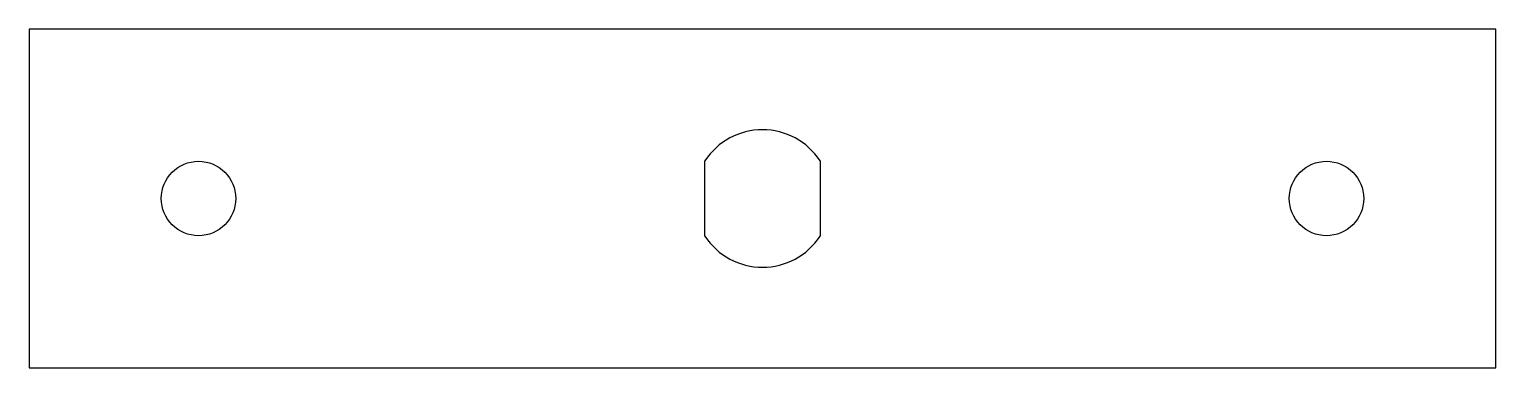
# Model space of a CAD drawing. Header units: millimetres. Extents: x -65 to 65, y -15 to 15.
import ezdxf

# ---------------------------------------------------------------- set-up
doc = ezdxf.new("R2010")
doc.units = ezdxf.units.MM
doc.layers.add('cut', color=7, linetype='Continuous')

msp = doc.modelspace()

# ---------------------------------------------------------------- linework, layer by layer
at = {"layer": 'cut'}
for p, q in [((-65, 15), (-65, -15)), ((65, 15), (-65, 15)), ((65, -15), (65, 15)), ((-5.1, -3.35), (-5.1, 3.35)), ((5.1, 3.35), (5.1, -3.35)), ((-65, -15), (65, -15))]:
    msp.add_line(p, q, dxfattribs=at)
for centre in [(-50, 0), (50, 0)]:
    msp.add_circle(centre, 3.3, dxfattribs=at)
for start, end in [(33.273, 146.727), (-146.727, -33.273)]:
    msp.add_arc((0, 0), 6.1, start, end, dxfattribs=at)

doc.saveas('drawing.dxf')
